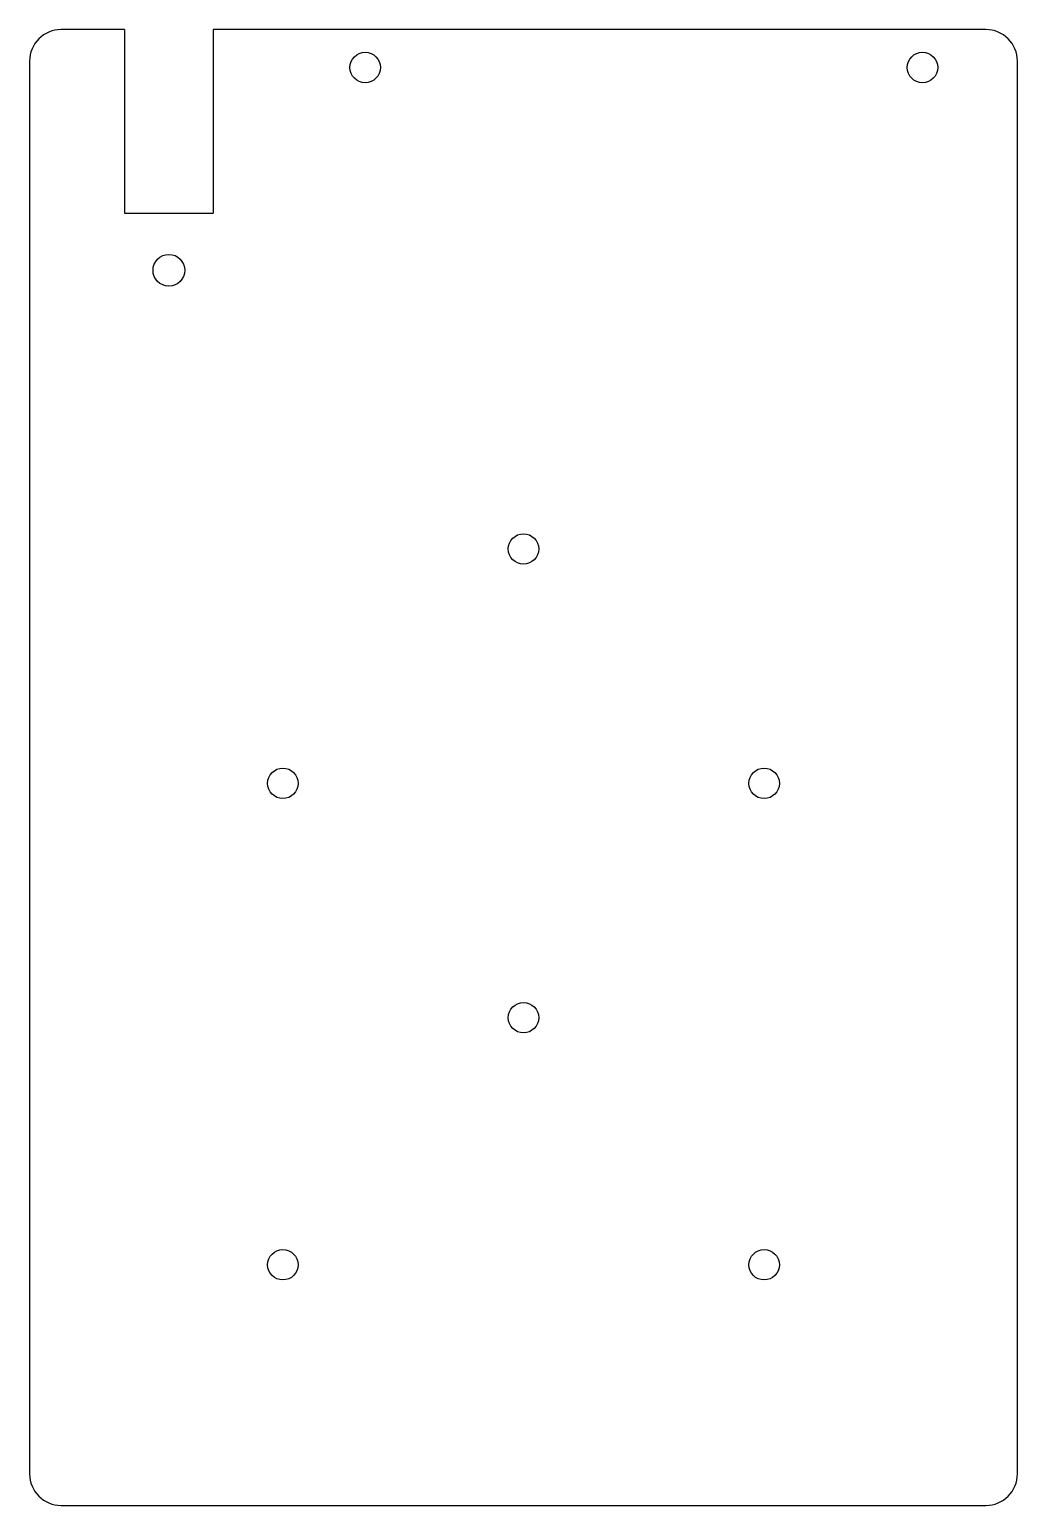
# Model space of a CAD drawing. Extents: x -10 to 68, y -10 to 107.
import ezdxf

# ---------------------------------------------------------------- set-up
doc = ezdxf.new("R2010")
doc.units = 0
doc.layers.add('20', color=253, linetype='CONTINUOUS')

msp = doc.modelspace()

# ---------------------------------------------------------------- linework, layer by layer
at = {"layer": '20'}
for p, q in [((-3, 107), (-8, 107)), ((-3, 107), (-3, 92.5)), ((65, 107), (4, 107)), ((4, 107), (4, 92.5)), ((-10.5, 104.5), (-10.5, -7)), ((67.5, -7), (67.5, 104.5)), ((-3, 92.5), (4, 92.5)), ((-8, -9.5), (65, -9.5))]:
    msp.add_line(p, q, dxfattribs=at)
for centre, radius in [((16, 104), 1.2), ((60, 104), 1.2), ((0.5, 88), 1.25), ((28.5, 66), 1.2), ((9.5, 47.5), 1.2), ((47.5, 47.5), 1.2), ((28.5, 29), 1.2), ((9.5, 9.5), 1.2), ((47.5, 9.5), 1.2)]:
    msp.add_circle(centre, radius, dxfattribs=at)
for centre, start, end in [((-8, 104.5), 90, 180), ((65, 104.5), 0, 90), ((-8, -7), 180, 270), ((65, -7), 270, 0)]:
    msp.add_arc(centre, 2.5, start, end, dxfattribs=at)

doc.saveas('drawing.dxf')
